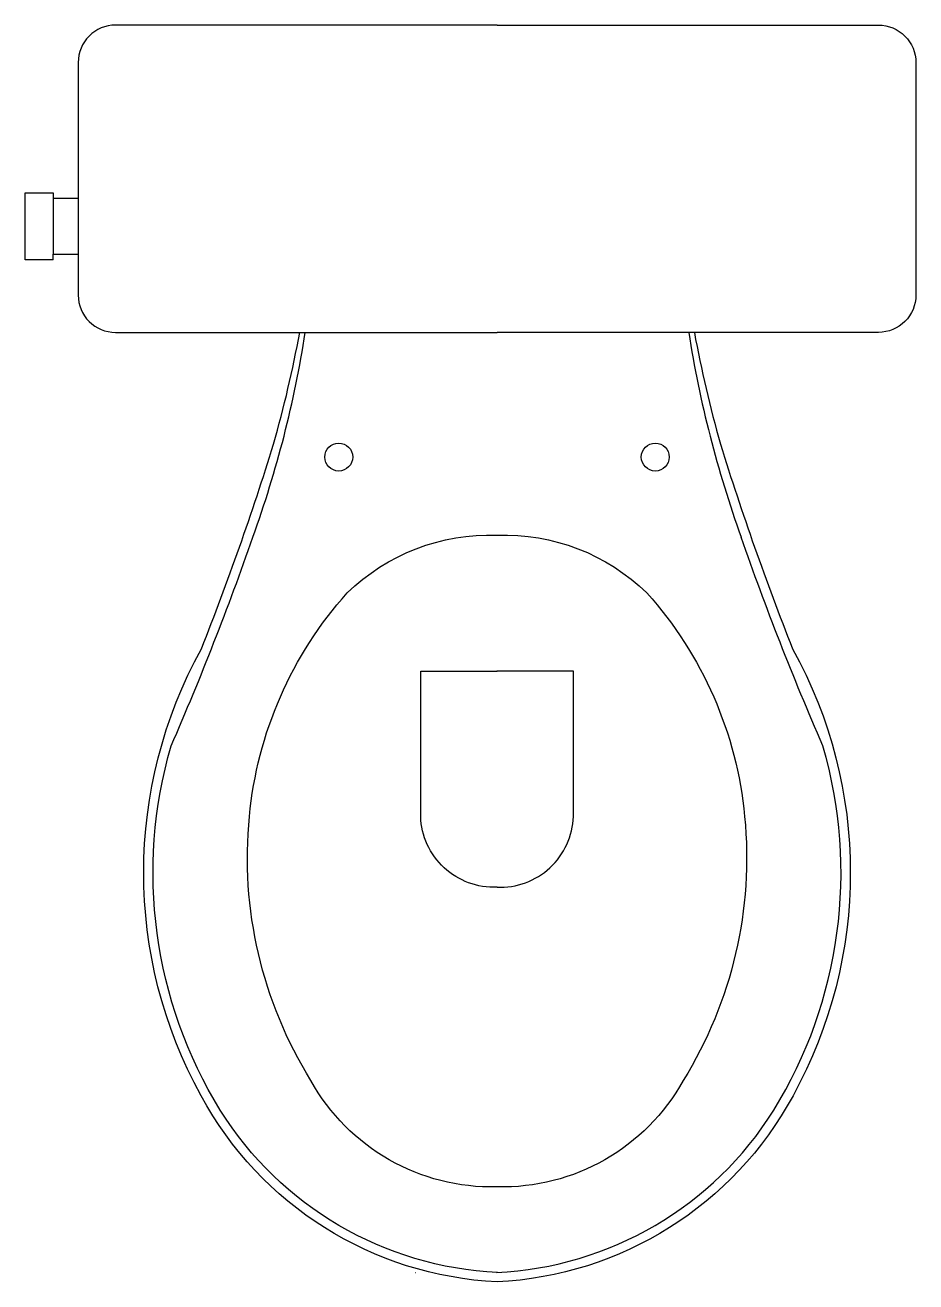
# Model space of a CAD drawing. Extents: x -859.705 to -859.226, y 508.962 to 509.637.
import ezdxf

# ---------------------------------------------------------------- set-up
doc = ezdxf.new("R2010")
doc.units = 0
doc.header["$LTSCALE"] = 50
doc.header["$MEASUREMENT"] = 0
doc.layers.add('A-PECAS', color=2, linetype='CONTINUOUS')
doc.layers.add('ESC1-50', color=1, linetype='CONTINUOUS')

# ---------------------------------------------------------------- blocks, each defined once
blk = doc.blocks.new('CP-919-S')
at = {"layer": 'A-PECAS'}
for points in [[(0, -0.0222), (-0.205, -0.0222, 0.414214), (-0.225, -0.0422), (-0.225, -0.1672, 0.414214), (-0.205, -0.1872), (0, -0.1872)], [(0, -0.0222), (0.205, -0.0222, -0.414214), (0.225, -0.0422), (0.225, -0.1672, -0.414214), (0.205, -0.1872), (0, -0.1872)], [(0.106, -0.1872, 0.023796), (0.12, -0.2472, 0.018927), (0.1588, -0.3572, -0.257438), (0.159, -0.5972, -0.262599), (0, -0.6972, -0.262599), (-0.159, -0.5972, -0.257438), (-0.1588, -0.3572, 0.018927), (-0.12, -0.2472, 0.023796), (-0.106, -0.1872)], [(0, -0.4852, -0.416941), (-0.041, -0.4472), (-0.041, -0.3692), (0.00016, -0.3692)], [(0, -0.4852, 0.416941), (0.041, -0.4472), (0.041, -0.3692), (-0.00016, -0.3692)]]:
    blk.add_lwpolyline(points, format="xyb", dxfattribs=at)
for points in [[(-0.2385, -0.1482), (-0.2535, -0.1482), (-0.2535, -0.1302), (-0.2535, -0.1122), (-0.2385, -0.1122), (-0.2385, -0.1152), (-0.225, -0.1152)], [(-0.2385, -0.1152), (-0.2385, -0.1452)], [(-0.2385, -0.1482), (-0.2385, -0.1452)], [(-0.2385, -0.1452), (-0.225, -0.1452)]]:
    blk.add_lwpolyline(points, dxfattribs=at)
at = {"layer": 'ESC1-50'}
blk.add_lwpolyline([(0, -0.2962, -0.20562), (0.0805, -0.3272, -0.160662), (0.133, -0.4472, -0.164706), (0.1, -0.58906, -0.27871), (0, -0.6462, -0.27871), (-0.1, -0.58906, -0.164706), (-0.133, -0.4472, -0.160662), (-0.0805, -0.3272, -0.20562)], format="xyb", close=True, dxfattribs=at)
for points in [[(0.00024, -0.6922, -0.245706), (-0.14866, -0.60503, -0.211829), (-0.17509, -0.40933, 0.019478), (-0.13118, -0.2972, 0.023819)], [(-0.00024, -0.6922, 0.245706), (0.14866, -0.60503, 0.211829), (0.17509, -0.40933, -0.019478), (0.13118, -0.2972, -0.023819)], [(-0.04403, -0.6922, 0.000321), (-0.04379, -0.69219, 0.211829)]]:
    blk.add_lwpolyline(points, format="xyb", dxfattribs=at)
for centre in [(-0.085, -0.2542), (0.085, -0.2542)]:
    blk.add_circle(centre, 0.0075, dxfattribs=at)
for centre, start, end in [((-0.68564, -0.09643), 340.09442, 351.14508), ((0.68564, -0.09643), 188.85492, 199.90558)]:
    blk.add_arc(centre, 0.58969, start, end, dxfattribs=at)

msp = doc.modelspace()

# ---------------------------------------------------------------- block references
at = {"layer": 'A-PECAS'}
msp.add_blockref('CP-919-S', (-859.45124, 509.65929), dxfattribs=at)

doc.saveas('drawing.dxf')
